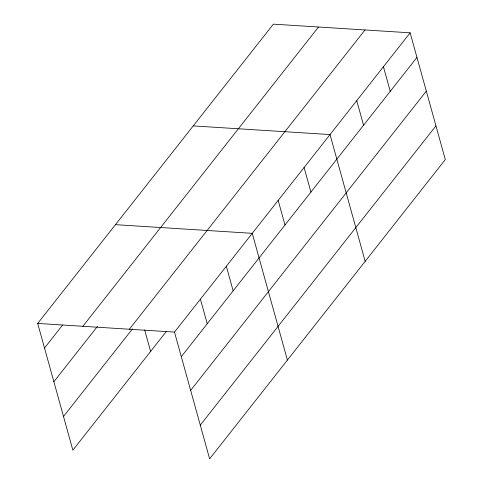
<?xml version="1.0" encoding="UTF-8"?>
<svg xmlns="http://www.w3.org/2000/svg" width="483" height="483" viewBox="0 0 483 483"><rect width="100%" height="100%" fill="white"/><g stroke="black" fill="none" stroke-linecap="round" stroke-linejoin="round"><path stroke-width="0.72" d="M166.357 331.435L72.855 450.186L37.698 323.429L273.36 24.15L410.145 32.814L445.302 159.571L209.64 458.85L174.484 332.093L410.145 32.814M44.521 348.02L62.573 325.089M82.841 326.291L318.502 27.012M53.867 381.733L97.385 326.472M129.347 329.237L365.009 29.952M63.502 416.473L132.475 328.875M181.306 356.677L416.968 57.399M190.652 390.397L426.314 91.118M200.288 425.137L435.95 125.852M193.236 125.906L330.022 134.57L365.172 261.327M115.467 224.667L252.253 233.331L287.403 360.089M37.698 323.429L174.484 332.093M383.442 66.732L390.258 91.317M356.732 100.651L363.548 125.236M304.097 167.492L310.919 192.077M278.178 200.409L284.994 225M226.328 266.254L233.15 290.838M200.409 299.176L207.225 323.761M144.652 329.901L150.624 351.425"/></g></svg>
